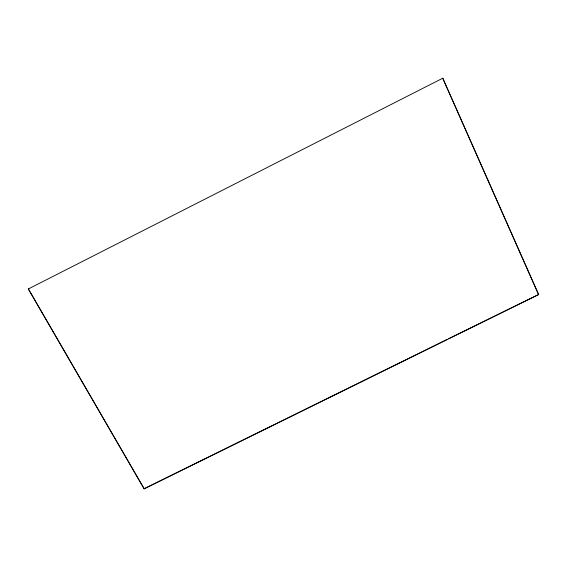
<?xml version="1.0" encoding="UTF-8"?>
<svg xmlns="http://www.w3.org/2000/svg" width="567" height="567" viewBox="0 0 567 567"><rect width="100%" height="100%" fill="white"/><g stroke="black" fill="none" stroke-linecap="round" stroke-linejoin="round"><path stroke-width="0.85" d="M144.174 488.853L28.35 288.957L144.174 488.853L538.65 294.521L442.742 78.196L538.104 293.621M28.35 288.957L442.877 78.147M145.039 488.251L447.25 339.371M448.837 338.584L538.65 294.521"/></g></svg>
